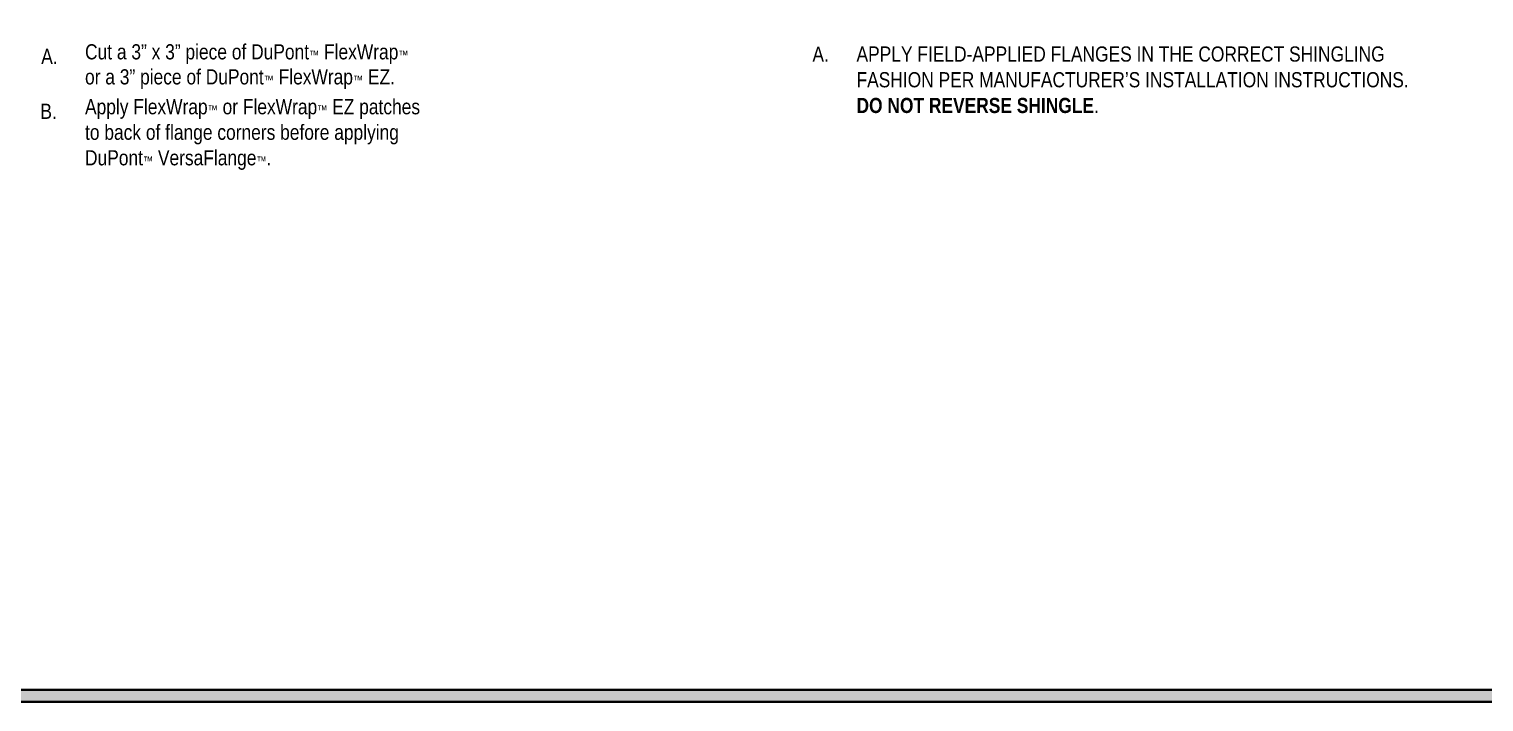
# Model space of a CAD drawing. Header units: inches. Extents: x -20.7 to 76.3, y -55.2 to 19.1.
# Drawn here: x 0.26 to 15.25, y -55.21 to -48.28 of the extents above; entities that cross this region are included whole.
import ezdxf

# ---------------------------------------------------------------- set-up
doc = ezdxf.new("R2010")
doc.units = ezdxf.units.IN
doc.header["$MEASUREMENT"] = 0
for name, color, linetype, lineweight in [('.ATI-HATCH', 7, 'Continuous', 0), ('.ATI-TEXT', 7, 'Continuous', 0), ('G-ANNO-TTLB', 7, 'Continuous', 0)]:
    doc.layers.add(name, color=color, linetype=linetype, lineweight=lineweight)

# ---------------------------------------------------------------- blocks, each defined once
blk = doc.blocks.new('Block_452')
at = {"layer": '.ATI-TEXT', "char_height": 0.2, "attachment_point": 7}
for s, insert in [('\\C18;\\c0;\\FArial Narrow|b0|i0|c1;\\H0.156297;\\W1.000000;A.', (0.384, -48.638)), ('\\C18;\\c0;\\FArial Narrow|b0|i0|c1;\\H0.156252;\\W1.000000;Cut a 3” x 3” piece of DuPont\\H0.091095;™\\H0.156252; FlexWrap\\H0.091095;™', (0.835, -48.638)), ('\\C18;\\c0;\\FArial Narrow|b0|i0|c1;\\H0.156252;\\W1.000000;or a 3” piece of DuPont\\H0.091095;™\\H0.156252; FlexWrap\\H0.091095;™\\H0.156252; EZ.', (0.835, -48.896)), ('\\C18;\\c0;\\FArial Narrow|b0|i0|c1;\\H0.156252;\\W1.000000;Apply FlexWrap\\H0.091095;™\\H0.156252; or FlexWrap\\H0.091095;™\\H0.156252; EZ patches', (0.835, -49.204)), ('\\C18;\\c0;\\FArial Narrow|b0|i0|c1;\\H0.156297;\\W1.000000;B.', (0.375, -49.204)), ('\\C18;\\c0;\\FArial Narrow|b0|i0|c1;\\H0.156252;\\W1.000000;to back of flange corners before applying', (0.835, -49.467)), ('\\C18;\\c0;\\FArial Narrow|b0|i0|c1;\\H0.156252;\\W1.000000;DuPont\\H0.091095;™\\H0.156252; VersaFlange\\H0.091095;™\\H0.156252;.', (0.835, -49.73))]:
    blk.add_mtext(s, dxfattribs=dict(at, insert=insert))
blk = doc.blocks.new('Block_678')
at = {"layer": '.ATI-HATCH', "char_height": 0.2, "attachment_point": 7}
for s, insert in [('\\C18;\\c0;\\FArial Narrow|b0|i0|c1;\\H0.156297;\\W1.000000;A.', (8.329, -48.616)), ('\\C18;\\c0;\\FArial Narrow|b0|i0|c1;\\H0.156297;\\W1.000000;APPLY FIELD-APPLIED FLANGES IN THE CORRECT SHINGLING ', (8.783, -48.616)), ('\\C18;\\c0;\\FArial Narrow|b0|i0|c1;\\H0.156297;\\W1.000000;FASHION PER MANUFACTURER’S INSTALLATION INSTRUCTIONS. ', (8.783, -48.881)), ('\\C18;\\c0;\\FArial Narrow Bold|b1|i0|c1;\\H0.156297;\\W1.000000;DO NOT REVERSE SHINGLE\\FArial Narrow|b0|i0|c1;.', (8.783, -49.146))]:
    blk.add_mtext(s, dxfattribs=dict(at, insert=insert))

msp = doc.modelspace()

# ---------------------------------------------------------------- hatches: boundary and pattern name
at = {"layer": 'G-ANNO-TTLB', "true_color": 0xff00ff, "transparency": 33554687}
h = msp.add_hatch(color=6, dxfattribs=at)
edge = h.paths.add_edge_path()
edge.add_spline(control_points=[(20.038, -55.214), (20.038, -55.214), (-20.65, -55.214), (-20.65, -55.214), (-20.65, -55.214), (-20.65, -21.089), (-20.65, -21.089), (-20.65, -21.089), (20.038, -21.089), (20.038, -21.089), (20.038, -21.089), (20.038, -55.214), (20.038, -55.214)], knot_values=[0, 0, 0, 0, 1, 1, 1, 2, 2, 2, 3, 3, 3, 4, 4, 4, 4], degree=3, periodic=0)
edge = h.paths.add_edge_path()
edge.add_spline(control_points=[(-20.525, -21.214), (-20.525, -21.214), (-20.525, -55.089), (-20.525, -55.089), (-20.525, -55.089), (19.913, -55.089), (19.913, -55.089), (19.913, -55.089), (19.913, -21.214), (19.913, -21.214), (19.913, -21.214), (-20.525, -21.214), (-20.525, -21.214)], knot_values=[0, 0, 0, 0, 1, 1, 1, 2, 2, 2, 3, 3, 3, 4, 4, 4, 4], degree=3, periodic=0)
edge.add_line((-20.525, -21.214), (-20.525, -21.214))

# ---------------------------------------------------------------- linework, layer by layer
at = {"layer": 'G-ANNO-TTLB', "color": 6, "lineweight": 30, "true_color": 0xff00ff}
for p, q in [((-20.525, -55.089), (19.913, -55.089)), ((19.913, -55.089), (-20.525, -55.089)), ((-20.65, -55.214), (20.038, -55.214))]:
    msp.add_line(p, q, dxfattribs=at)
at = {"layer": 'G-ANNO-TTLB'}
for points in [[(20.038, -55.214), (20.038, -55.214), (-20.65, -55.214), (-20.65, -55.214), (-20.65, -55.214), (-20.65, -21.089), (-20.65, -21.089), (-20.65, -21.089), (20.038, -21.089), (20.038, -21.089), (20.038, -21.089), (20.038, -55.214), (20.038, -55.214)], [(-20.525, -21.214), (-20.525, -21.214), (-20.525, -55.089), (-20.525, -55.089), (-20.525, -55.089), (19.913, -55.089), (19.913, -55.089), (19.913, -55.089), (19.913, -21.214), (19.913, -21.214), (19.913, -21.214), (-20.525, -21.214), (-20.525, -21.214)]]:
    msp.add_open_spline(points, degree=3, knots=[0, 0, 0, 0, 1, 1, 1, 2, 2, 2, 3, 3, 3, 4, 4, 4, 4], dxfattribs=at)

# ---------------------------------------------------------------- block references
at = {"layer": '.ATI-HATCH'}
msp.add_blockref('Block_678', (0, 0), dxfattribs=at)
at = {"layer": '.ATI-TEXT'}
msp.add_blockref('Block_452', (0, 0), dxfattribs=at)

doc.saveas('drawing.dxf')
